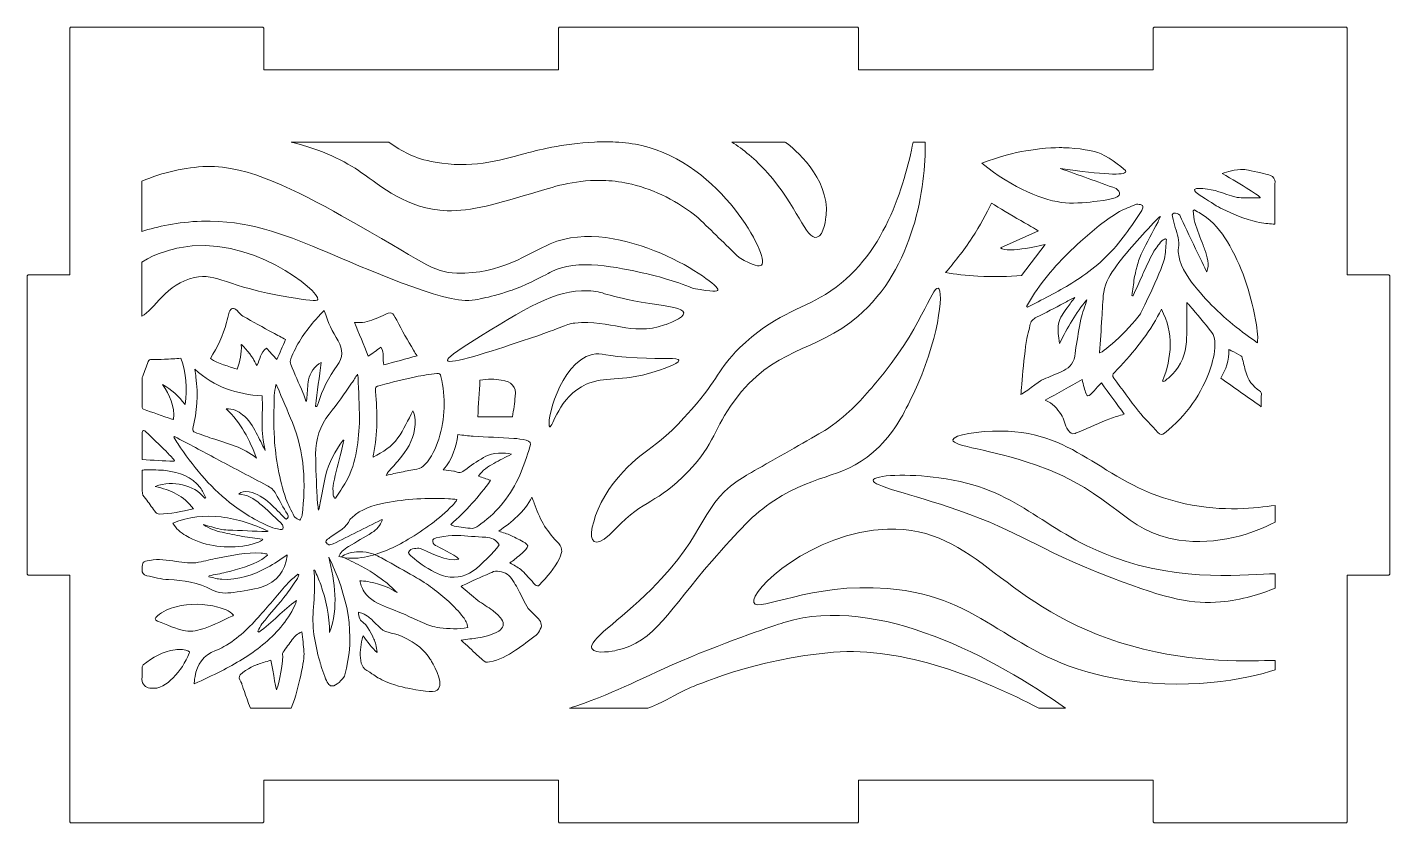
# Model space of a CAD drawing. Header units: millimetres. Extents: x -372 to 413, y -257 to 13.
# Drawn here: x 109.2 to 205.4, y -126.5 to -70.3 of the extents above; entities that cross this region are included whole.
import ezdxf

# ---------------------------------------------------------------- set-up
doc = ezdxf.new("R2010")
doc.units = ezdxf.units.MM
doc.header["$MEASUREMENT"] = 0
doc.layers.add('Layer 1', color=7, linetype='Continuous')

# ---------------------------------------------------------------- blocks, each defined once
blk = doc.blocks.new('block 8')
at = {"layer": 'Layer 1', "lineweight": 0}
for points in [[(125.851, -126.444), (125.851, -123.503), (146.651, -123.503), (146.651, -126.444), (146.71, -126.503), (167.792, -126.503), (167.851, -126.444), (167.851, -123.503), (188.651, -123.503), (188.651, -126.444), (188.71, -126.503), (202.292, -126.503), (202.351, -126.444), (202.351, -109.003), (205.292, -109.003), (205.351, -108.944), (205.351, -87.862), (205.292, -87.803), (202.351, -87.803), (202.351, -70.362), (202.292, -70.303), (188.71, -70.303), (188.651, -70.362), (188.651, -73.303), (167.851, -73.303), (167.851, -70.362), (167.792, -70.303), (146.71, -70.303), (146.651, -70.362), (146.651, -73.303), (125.851, -73.303), (125.851, -70.362), (125.792, -70.303), (112.21, -70.303), (112.151, -70.362), (112.151, -87.803), (109.21, -87.803), (109.151, -87.862), (109.151, -108.944), (109.21, -109.003), (112.151, -109.003), (112.151, -126.444), (112.21, -126.503), (125.792, -126.503), (125.851, -126.444)], [(172.84, -80.996), (172.84, -80.996)], [(124.687, -93.322), (124.687, -93.322)]]:
    blk.add_lwpolyline(points, dxfattribs=at)
for points, knots in [([(160.986, -87.109), (160.859, -87.232), (160.467, -87.19), (159.409, -86.569), (158.449, -85.638), (157.49, -84.707), (156.527, -83.775), (155.08, -82.597), (153.5, -81.796), (151.831, -81.398), (151.185, -81.242), (150.582, -81.158), (150.004, -81.133), (147.968, -81.041), (146.494, -81.528), (145.216, -81.909), (142.295, -82.78), (140.5, -83.32), (138.792, -83.264), (135.963, -83.179), (134.086, -81.5), (132.763, -80.579), (131.567, -79.75), (129.969, -78.953), (127.796, -78.413), (127.796, -78.413), (134.672, -78.413), (134.672, -78.413), (135.663, -79.097), (136.386, -79.56), (137.963, -79.842), (140.443, -80.283), (142.362, -79.757), (144.394, -79.196), (144.973, -79.037), (146.973, -78.519), (149.21, -78.413), (149.697, -78.392), (150.194, -78.388), (150.688, -78.413), (151.32, -78.445), (151.951, -78.522), (152.554, -78.66), (158.086, -79.93), (161.621, -86.499), (160.986, -87.109)], [0, 0, 0, 0, 1, 1, 1, 2, 2, 2, 3, 3, 3, 4, 4, 4, 5, 5, 5, 6, 6, 6, 7, 7, 7, 8, 8, 8, 9, 9, 9, 10, 10, 10, 11, 11, 11, 12, 12, 12, 13, 13, 13, 14, 14, 14, 15, 15, 15, 15]), ([(172.553, -78.413), (172.592, -81.581), (171.788, -87.331), (167.791, -90.739), (164.753, -93.328), (161.836, -92.891), (159.052, -96.715), (157.638, -98.655), (157.733, -99.682), (155.81, -101.696), (153.606, -104.007), (152.731, -103.591), (150.706, -105.722), (148.116, -108.449), (148.808, -104.741), (150.526, -102.54), (152.537, -99.961), (153.2, -100.564), (156.05, -97.315), (158.051, -95.036), (157.842, -94.538), (159.444, -92.958), (161.808, -90.63), (163.688, -90.298), (165.512, -89.176), (169.699, -86.601), (171.093, -81.408), (171.7, -78.413), (171.7, -78.413), (172.553, -78.413), (172.553, -78.413)], [0, 0, 0, 0, 1, 1, 1, 2, 2, 2, 3, 3, 3, 4, 4, 4, 5, 5, 5, 6, 6, 6, 7, 7, 7, 8, 8, 8, 9, 9, 9, 10, 10, 10, 10]), ([(165.558, -83.581), (165.54, -83.779), (165.427, -85.021), (164.898, -85.144), (164.129, -85.32), (163.497, -82.907), (161.416, -80.579), (160.552, -79.612), (159.673, -78.921), (158.904, -78.413), (158.904, -78.413), (162.668, -78.413), (162.668, -78.413), (162.7, -78.434), (162.732, -78.459), (162.764, -78.484), (163.212, -78.829), (165.801, -80.907), (165.558, -83.581)], [0, 0, 0, 0, 1, 1, 1, 2, 2, 2, 3, 3, 3, 4, 4, 4, 5, 5, 5, 6, 6, 6, 6]), ([(182.083, -80.278), (185.108, -80.721), (186.656, -80.795), (186.729, -80.501), (186.75, -80.418), (185.639, -79.536), (184.973, -79.241), (184.443, -79.005), (183.385, -78.854), (182.318, -78.813), (182.086, -78.804), (181.059, -78.79), (179.656, -79.035), (178.851, -79.176), (177.776, -79.43), (176.551, -79.916), (178.748, -81.696), (180.958, -82.583), (182.451, -82.708), (183.202, -82.771), (184.084, -82.668), (184.703, -82.596), (186.026, -82.441), (186.249, -82.255), (186.279, -82.1), (186.307, -81.956), (186.173, -81.806), (186.046, -81.697), (184.725, -81.224), (183.404, -80.751), (182.083, -80.278)], [0, 0, 0, 0, 1, 1, 1, 2, 2, 2, 3, 3, 3, 4, 4, 4, 5, 5, 5, 6, 6, 6, 7, 7, 7, 8, 8, 8, 9, 9, 9, 10, 10, 10, 10]), ([(157.913, -88.873), (157.888, -88.958), (157.599, -89.014), (156.174, -88.753), (154.759, -88.181), (153.546, -87.86), (152.688, -87.673), (150.97, -87.292), (147.901, -86.615), (146.148, -87.578), (145.971, -87.673), (145.322, -88.03), (144.391, -88.46), (144.066, -88.608), (143.682, -88.767), (143.202, -88.933), (142.437, -89.194), (141.787, -89.353), (141.343, -89.444), (141.343, -89.444), (140.764, -89.624), (140.069, -89.607), (137.843, -89.54), (131.818, -86.816), (129.775, -85.97), (127.253, -84.925), (124.741, -83.916), (121.464, -84.008), (119.774, -84.057), (118.335, -84.386), (117.252, -84.724), (117.252, -84.724), (117.252, -81.182), (117.252, -81.182), (118.744, -80.547), (120.282, -80.198), (121.831, -80.138), (124.685, -80.025), (128.297, -81.92), (131.342, -83.62), (137.335, -86.978), (137.688, -87.613), (139.48, -87.673), (142.588, -87.772), (144.529, -86.259), (146.074, -85.603), (150.974, -83.518), (158.065, -88.39), (157.913, -88.873)], [0, 0, 0, 0, 1, 1, 1, 2, 2, 2, 3, 3, 3, 4, 4, 4, 5, 5, 5, 6, 6, 6, 7, 7, 7, 8, 8, 8, 9, 9, 9, 10, 10, 10, 11, 11, 11, 12, 12, 12, 13, 13, 13, 14, 14, 14, 15, 15, 15, 16, 16, 16, 16]), ([(196.696, -80.696), (196.833, -80.727), (197.05, -80.781), (197.171, -80.963), (197.289, -81.14), (197.242, -81.347), (197.242, -81.463), (197.241, -82.285), (197.241, -83.107), (197.241, -83.928), (197.241, -84.016), (197.241, -84.104), (197.241, -84.227), (197.073, -84.207), (196.911, -84.193), (196.753, -84.176), (196.753, -84.176), (196.502, -84.147), (196.289, -84.116), (196.026, -84.077), (194.98, -83.863), (193.558, -83.158), (193.16, -82.96), (192.803, -82.726), (192.087, -82.257), (191.774, -82.052), (191.527, -81.881), (191.562, -81.777), (191.584, -81.711), (191.72, -81.667), (192.162, -81.701), (193.047, -81.771), (193.435, -82.021), (194.573, -82.324), (194.573, -82.324), (194.78, -82.379), (196.177, -82.348), (196.182, -82.348), (196.194, -82.347), (196.198, -82.34), (196.245, -82.252), (194.923, -81.451), (193.528, -80.636), (193.872, -80.502), (194.403, -80.348), (195.059, -80.35), (195.202, -80.351), (195.7, -80.466), (196.696, -80.696)], [0, 0, 0, 0, 1, 1, 1, 2, 2, 2, 3, 3, 3, 4, 4, 4, 5, 5, 5, 6, 6, 6, 7, 7, 7, 8, 8, 8, 9, 9, 9, 10, 10, 10, 11, 11, 11, 12, 12, 12, 13, 13, 13, 14, 14, 14, 15, 15, 15, 16, 16, 16, 16]), ([(180.562, -84.695), (180.562, -84.695), (178.297, -83.394), (177.23, -82.728), (176.872, -83.474), (176.424, -84.298), (175.863, -85.162), (175.232, -86.133), (174.586, -86.955), (173.988, -87.637), (174.679, -87.751), (175.444, -87.843), (176.275, -87.889), (177.417, -87.954), (178.454, -87.92), (179.36, -87.84), (179.36, -87.84), (181.026, -85.648), (181.026, -85.648), (181.026, -85.648), (178.385, -86.317), (177.863, -85.888), (177.863, -85.888), (180.562, -84.695), (180.562, -84.695)], [0, 0, 0, 0, 1, 1, 1, 2, 2, 2, 3, 3, 3, 4, 4, 4, 5, 5, 5, 6, 6, 6, 7, 7, 7, 8, 8, 8, 8]), ([(179.709, -90.033), (179.899, -89.717), (180.076, -89.394), (180.279, -89.088), (181.188, -87.725), (182.307, -86.546), (183.512, -85.445), (184.373, -84.659), (185.27, -83.916), (186.281, -83.33), (186.632, -83.126), (187.025, -82.995), (187.401, -82.834), (187.448, -82.814), (187.506, -82.8), (187.554, -82.809), (187.674, -82.83), (187.844, -82.831), (187.895, -82.907), (187.944, -82.979), (187.903, -83.159), (187.841, -83.252), (187.468, -83.818), (187.088, -84.381), (186.69, -84.93), (185.855, -86.081), (184.858, -87.07), (183.681, -87.874), (182.675, -88.563), (181.61, -89.147), (180.52, -89.691), (180.268, -89.816), (180.022, -89.953), (179.773, -90.084), (179.752, -90.067), (179.73, -90.05), (179.709, -90.033)], [0, 0, 0, 0, 1, 1, 1, 2, 2, 2, 3, 3, 3, 4, 4, 4, 5, 5, 5, 6, 6, 6, 7, 7, 7, 8, 8, 8, 9, 9, 9, 10, 10, 10, 11, 11, 11, 12, 12, 12, 12]), ([(187.743, -90.54), (186.906, -91.766), (184.836, -93.514), (184.852, -93.29), (184.91, -92.48), (184.974, -91.67), (185.031, -90.86), (185.074, -90.25), (185.07, -89.634), (185.156, -89.031), (185.259, -88.322), (185.644, -87.721), (186.062, -87.153), (186.968, -85.925), (188.022, -84.826), (189.064, -83.717), (189.084, -83.696), (189.11, -83.682), (189.169, -83.684), (189.109, -83.806), (189.053, -83.931), (188.989, -84.051), (188.608, -84.778), (188.213, -85.498), (187.848, -86.232), (187.7, -86.531), (187.603, -86.857), (187.509, -87.179), (187.483, -87.266), (187.453, -87.403), (187.428, -87.517), (187.39, -87.692), (187.341, -87.864), (187.315, -88.04), (187.254, -88.444), (187.204, -88.85), (187.15, -89.256), (187.17, -89.265), (187.191, -89.274), (187.212, -89.283), (187.226, -89.257), (187.242, -89.231), (187.255, -89.205), (187.459, -88.767), (187.666, -88.331), (187.86, -87.89), (187.881, -87.843), (187.964, -87.632), (187.996, -87.566), (188.213, -87.125), (188.399, -86.667), (188.638, -86.238), (188.807, -85.936), (189.038, -85.667), (189.256, -85.394), (189.312, -85.324), (189.422, -85.298), (189.507, -85.252), (189.533, -85.266), (189.559, -85.28), (189.584, -85.295), (189.548, -85.699), (189.53, -86.106), (189.472, -86.507), (189.37, -87.219), (187.887, -90.33), (187.743, -90.54)], [0, 0, 0, 0, 1, 1, 1, 2, 2, 2, 3, 3, 3, 4, 4, 4, 5, 5, 5, 6, 6, 6, 7, 7, 7, 8, 8, 8, 9, 9, 9, 10, 10, 10, 11, 11, 11, 12, 12, 12, 13, 13, 13, 14, 14, 14, 15, 15, 15, 16, 16, 16, 17, 17, 17, 18, 18, 18, 19, 19, 19, 20, 20, 20, 21, 21, 21, 22, 22, 22, 22]), ([(192.17, -85.703), (191.983, -85.169), (191.76, -84.646), (191.589, -84.107), (191.504, -83.839), (191.502, -83.545), (191.463, -83.263), (191.495, -83.244), (191.527, -83.224), (191.559, -83.204), (191.845, -83.384), (192.148, -83.542), (192.415, -83.747), (193.113, -84.283), (193.627, -84.98), (194.055, -85.74), (195.035, -87.485), (195.609, -89.369), (195.934, -91.334), (195.982, -91.621), (196.003, -91.913), (196.027, -92.203), (196.036, -92.312), (196.018, -92.423), (196.009, -92.595), (195.709, -92.384), (195.445, -92.21), (195.194, -92.02), (193.951, -91.081), (192.784, -90.057), (191.79, -88.852), (191.195, -88.131), (190.637, -87.381), (190.455, -86.431), (190.422, -86.257), (190.389, -86.066), (190.426, -85.899), (190.54, -85.384), (190.345, -84.928), (190.209, -84.458), (190.134, -84.201), (190.075, -83.939), (190.004, -83.681), (189.949, -83.479), (190.047, -83.426), (190.226, -83.433), (190.404, -83.439), (190.508, -83.528), (190.579, -83.69), (190.94, -84.518), (192.437, -87.602), (192.441, -87.592), (192.628, -87.048), (192.456, -86.535), (192.296, -86.023), (192.29, -86.006), (192.201, -85.793), (192.17, -85.703)], [0, 0, 0, 0, 1, 1, 1, 2, 2, 2, 3, 3, 3, 4, 4, 4, 5, 5, 5, 6, 6, 6, 7, 7, 7, 8, 8, 8, 9, 9, 9, 10, 10, 10, 11, 11, 11, 12, 12, 12, 13, 13, 13, 14, 14, 14, 15, 15, 15, 16, 16, 16, 17, 17, 17, 18, 18, 18, 19, 19, 19, 19]), ([(129.662, -89.547), (129.603, -89.691), (128.943, -89.586), (127.62, -89.367), (123.161, -88.64), (122.579, -87.638), (120.956, -87.987), (118.966, -88.414), (118.098, -90.291), (117.252, -90.711), (117.252, -90.711), (117.252, -86.897), (117.252, -86.897), (118.278, -86.22), (119.577, -85.948), (119.873, -85.885), (124.769, -84.855), (129.902, -88.972), (129.662, -89.547)], [0, 0, 0, 0, 1, 1, 1, 2, 2, 2, 3, 3, 3, 4, 4, 4, 5, 5, 5, 6, 6, 6, 6]), ([(155.509, -90.483), (155.551, -90.86), (154.307, -91.283), (154.15, -91.335), (151.718, -92.147), (150.417, -90.938), (147.823, -91.204), (147.084, -91.28), (147.468, -91.349), (144.1, -92.465), (141.869, -93.204), (138.959, -94.168), (138.816, -93.846), (138.775, -93.754), (138.943, -93.521), (140.437, -92.585), (144.41, -90.096), (146.397, -88.852), (148.724, -88.922), (149.965, -88.96), (149.693, -89.271), (153.107, -89.823), (154.447, -90.039), (155.472, -90.15), (155.509, -90.483)], [0, 0, 0, 0, 1, 1, 1, 2, 2, 2, 3, 3, 3, 4, 4, 4, 5, 5, 5, 6, 6, 6, 7, 7, 7, 8, 8, 8, 8]), ([(157.491, -108.017), (159.425, -105.818), (160.392, -104.718), (161.874, -103.754), (165.097, -101.658), (166.957, -102.261), (169.32, -99.911), (170.478, -98.76), (171.035, -97.625), (171.719, -96.203), (173.446, -92.612), (173.918, -88.893), (173.463, -88.742), (173.041, -88.601), (172.244, -91.686), (169.077, -95.422), (168.291, -96.35), (167.408, -97.378), (166.017, -98.41), (165.507, -98.788), (165.129, -98.989), (164.189, -99.524), (162.743, -100.347), (160.289, -101.744), (159.832, -102.012), (156.62, -103.905), (157.317, -105.919), (153.227, -109.999), (150.879, -112.341), (148.719, -113.603), (149.024, -114.202), (149.244, -114.634), (150.567, -114.364), (150.765, -114.322), (153.45, -113.751), (154.512, -111.404), (157.491, -108.017)], [0, 0, 0, 0, 1, 1, 1, 2, 2, 2, 3, 3, 3, 4, 4, 4, 5, 5, 5, 6, 6, 6, 7, 7, 7, 8, 8, 8, 9, 9, 9, 10, 10, 10, 11, 11, 11, 12, 12, 12, 12]), ([(179.777, -92.078), (179.83, -91.845), (179.902, -91.616), (179.94, -91.382), (179.987, -91.087), (180.162, -90.918), (180.417, -90.79), (181.065, -90.467), (181.708, -90.135), (182.348, -89.797), (182.596, -89.666), (182.83, -89.507), (183.106, -89.392), (182.932, -89.636), (182.759, -89.879), (182.586, -90.123), (182.336, -90.475), (182.052, -90.809), (181.972, -91.253), (181.89, -91.702), (181.947, -92.142), (182.039, -92.644), (182.589, -91.514), (183.187, -90.479), (183.973, -89.559), (183.827, -90.017), (183.647, -90.468), (183.544, -90.936), (183.398, -91.596), (183.309, -92.269), (183.197, -92.936), (183.151, -93.208), (183.136, -93.487), (183.059, -93.749), (182.901, -94.281), (182.455, -94.52), (181.985, -94.719), (181.58, -94.89), (181.173, -95.057), (180.768, -95.229), (180.703, -95.256), (179.391, -96.246), (179.308, -96.257), (179.308, -96.257), (179.531, -93.167), (179.777, -92.078)], [0, 0, 0, 0, 1, 1, 1, 2, 2, 2, 3, 3, 3, 4, 4, 4, 5, 5, 5, 6, 6, 6, 7, 7, 7, 8, 8, 8, 9, 9, 9, 10, 10, 10, 11, 11, 11, 12, 12, 12, 13, 13, 13, 14, 14, 14, 15, 15, 15, 15]), ([(125.093, -93.715), (125.186, -93.864), (125.266, -94.022), (125.371, -94.208), (125.587, -93.785), (125.605, -93.287), (126.034, -92.965), (126.282, -93.236), (126.524, -93.5), (126.778, -93.779), (126.983, -93.307), (127.18, -92.852), (127.393, -92.361), (127.111, -92.212), (126.808, -92.053), (126.507, -91.889), (125.797, -91.502), (125.084, -91.12), (124.383, -90.716), (124.224, -90.624), (124.106, -90.457), (123.974, -90.319), (123.747, -90.084), (123.519, -90.12), (123.415, -90.43), (123.335, -90.671), (123.295, -90.924), (123.229, -91.17), (122.988, -92.072), (122.576, -92.898), (122.083, -93.708), (122.662, -94.113), (123.349, -94.24), (123.984, -94.47), (124.171, -93.9), (124.309, -93.334), (124.258, -92.74), (124.212, -92.584), (124.861, -93.345), (125.093, -93.715)], [0, 0, 0, 0, 1, 1, 1, 2, 2, 2, 3, 3, 3, 4, 4, 4, 5, 5, 5, 6, 6, 6, 7, 7, 7, 8, 8, 8, 9, 9, 9, 10, 10, 10, 11, 11, 11, 12, 12, 12, 13, 13, 13, 13]), ([(128.871, -96.72), (128.88, -96.625), (128.891, -96.531), (128.899, -96.437), (128.932, -96.03), (128.942, -95.62), (129.002, -95.218), (129.075, -94.733), (129.49, -94.209), (129.905, -93.983), (129.77, -95.001), (129.631, -96.042), (129.492, -97.084), (129.523, -97.091), (129.553, -97.099), (129.584, -97.106), (129.617, -97.032), (129.66, -96.96), (129.684, -96.883), (129.985, -95.917), (130.426, -95.022), (131.029, -94.209), (131.45, -93.641), (131.458, -93.064), (131.103, -92.459), (130.725, -91.813), (130.353, -91.163), (130.173, -90.425), (130.166, -90.399), (130.143, -90.376), (130.105, -90.313), (129.859, -90.581), (129.62, -90.828), (129.395, -91.088), (128.709, -91.881), (128.143, -92.751), (127.762, -93.732), (127.718, -93.848), (127.711, -94.011), (127.757, -94.123), (128.031, -94.791), (128.328, -95.45), (128.612, -96.115), (128.695, -96.311), (128.759, -96.516), (128.832, -96.718), (128.845, -96.718), (128.858, -96.719), (128.871, -96.72)], [0, 0, 0, 0, 1, 1, 1, 2, 2, 2, 3, 3, 3, 4, 4, 4, 5, 5, 5, 6, 6, 6, 7, 7, 7, 8, 8, 8, 9, 9, 9, 10, 10, 10, 11, 11, 11, 12, 12, 12, 13, 13, 13, 14, 14, 14, 15, 15, 15, 16, 16, 16, 16]), ([(132.265, -91.151), (132.579, -91.932), (132.902, -92.735), (133.228, -93.544), (133.505, -93.349), (133.808, -93.136), (134.128, -92.911), (134.386, -93.333), (134.222, -93.763), (134.319, -94.156), (135.106, -93.943), (135.876, -93.734), (136.681, -93.516), (136.593, -93.384), (136.498, -93.26), (136.421, -93.125), (136.022, -92.422), (135.602, -91.73), (135.237, -91.009), (134.921, -90.386), (134.892, -90.37), (134.271, -90.671), (133.859, -90.87), (133.417, -91.017), (132.976, -91.141), (132.765, -91.2), (132.523, -91.151), (132.265, -91.151)], [0, 0, 0, 0, 1, 1, 1, 2, 2, 2, 3, 3, 3, 4, 4, 4, 5, 5, 5, 6, 6, 6, 7, 7, 7, 8, 8, 8, 9, 9, 9, 9]), ([(189.229, -90.23), (190.127, -91.925), (189.966, -93.605), (189.315, -95.297), (189.346, -95.311), (189.378, -95.325), (189.409, -95.338), (189.614, -95.165), (189.834, -95.007), (190.02, -94.816), (190.633, -94.183), (190.925, -93.393), (190.991, -92.538), (191.048, -91.796), (191.011, -91.046), (191.015, -90.299), (191.016, -90.136), (191.015, -89.972), (191.015, -89.745), (191.109, -89.839), (191.17, -89.892), (191.22, -89.952), (191.748, -90.587), (192.286, -91.214), (192.793, -91.866), (192.917, -92.026), (192.971, -92.265), (192.993, -92.474), (193.061, -93.111), (192.906, -93.727), (192.712, -94.324), (192.102, -96.203), (191, -97.742), (189.456, -98.972), (189.258, -99.13), (189.131, -99.099), (188.983, -98.934), (188.529, -98.433), (188.045, -97.956), (187.623, -97.429), (187.015, -96.667), (186.453, -95.869), (185.866, -95.09), (185.748, -94.933), (185.775, -94.836), (185.912, -94.696), (187.086, -93.501), (188.138, -92.211), (188.964, -90.747), (189.056, -90.584), (189.135, -90.414), (189.229, -90.23)], [0, 0, 0, 0, 1, 1, 1, 2, 2, 2, 3, 3, 3, 4, 4, 4, 5, 5, 5, 6, 6, 6, 7, 7, 7, 8, 8, 8, 9, 9, 9, 10, 10, 10, 11, 11, 11, 12, 12, 12, 13, 13, 13, 14, 14, 14, 15, 15, 15, 16, 16, 16, 17, 17, 17, 17]), ([(153.487, -94.627), (150.887, -95.439), (150.007, -94.902), (148.623, -95.527), (146.668, -96.411), (146.242, -98.628), (146.041, -98.53), (145.756, -98.39), (146.701, -93.99), (149.044, -93.426), (149.746, -93.256), (149.851, -93.549), (152.226, -93.666), (154.064, -93.756), (155.125, -93.623), (155.164, -93.831), (155.211, -94.082), (153.721, -94.554), (153.487, -94.627)], [0, 0, 0, 0, 1, 1, 1, 2, 2, 2, 3, 3, 3, 4, 4, 4, 5, 5, 5, 6, 6, 6, 6]), ([(196.283, -97.109), (195.311, -96.426), (194.371, -95.766), (193.421, -95.098), (193.781, -94.495), (194.037, -93.837), (193.998, -93.059), (194.073, -93.102), (194.119, -93.13), (194.166, -93.155), (194.39, -93.277), (194.616, -93.395), (194.838, -93.521), (194.88, -93.545), (194.92, -93.599), (194.933, -93.647), (195.02, -93.982), (195.093, -94.32), (195.184, -94.654), (195.339, -95.223), (195.669, -95.669), (196.166, -95.987), (196.255, -96.043), (196.287, -96.105), (196.285, -96.207), (196.279, -96.494), (196.283, -96.781), (196.283, -97.109)], [0, 0, 0, 0, 1, 1, 1, 2, 2, 2, 3, 3, 3, 4, 4, 4, 5, 5, 5, 6, 6, 6, 7, 7, 7, 8, 8, 8, 9, 9, 9, 9]), ([(120.303, -96.945), (120.418, -95.812), (120.408, -94.739), (120.004, -93.691), (119.625, -93.715), (119.234, -93.746), (118.843, -93.763), (118.542, -93.777), (118.24, -93.777), (117.939, -93.773), (117.815, -93.772), (117.74, -93.803), (117.694, -93.928), (117.57, -94.269), (117.432, -94.604), (117.305, -94.943), (117.278, -95.014), (117.257, -95.093), (117.257, -95.168), (117.253, -95.817), (117.252, -96.466), (117.259, -97.115), (117.259, -97.175), (117.307, -97.271), (117.355, -97.288), (118.022, -97.528), (118.693, -97.758), (119.363, -97.989), (119.398, -98.001), (119.436, -98.003), (119.484, -98.013), (119.574, -97.071), (119.203, -96.293), (118.694, -95.551), (119.343, -95.866), (119.818, -96.383), (120.303, -96.945)], [0, 0, 0, 0, 1, 1, 1, 2, 2, 2, 3, 3, 3, 4, 4, 4, 5, 5, 5, 6, 6, 6, 7, 7, 7, 8, 8, 8, 9, 9, 9, 10, 10, 10, 11, 11, 11, 12, 12, 12, 12]), ([(125.341, -100.74), (124.842, -99.458), (124.255, -98.242), (123.192, -97.262), (123.675, -97.246), (124.032, -97.414), (124.357, -97.674), (124.789, -98.02), (125.079, -98.474), (125.325, -98.959), (125.534, -99.37), (125.729, -99.788), (125.954, -100.199), (125.594, -98.933), (125.812, -97.635), (125.734, -96.349), (123.966, -96.232), (122.36, -95.742), (120.994, -94.47), (121.023, -94.699), (121.042, -94.861), (121.063, -95.023), (121.225, -96.248), (121.131, -97.458), (120.849, -98.655), (120.812, -98.811), (120.858, -98.869), (120.982, -98.914), (121.388, -99.06), (121.789, -99.222), (122.201, -99.351), (123.299, -99.693), (124.411, -100.002), (125.341, -100.74)], [0, 0, 0, 0, 1, 1, 1, 2, 2, 2, 3, 3, 3, 4, 4, 4, 5, 5, 5, 6, 6, 6, 7, 7, 7, 8, 8, 8, 9, 9, 9, 10, 10, 10, 11, 11, 11, 11]), ([(131.506, -99.493), (131.443, -99.766), (131.385, -100.04), (131.318, -100.312), (131.136, -101.045), (130.936, -101.774), (130.773, -102.511), (130.718, -102.762), (130.743, -103.033), (130.749, -103.294), (130.751, -103.385), (130.807, -103.475), (130.838, -103.565), (130.863, -103.572), (130.889, -103.578), (130.914, -103.584), (131.167, -103.191), (131.442, -102.81), (131.667, -102.401), (132.041, -101.721), (132.281, -100.979), (132.41, -100.22), (132.534, -99.486), (132.597, -98.735), (132.604, -97.99), (132.614, -97.003), (132.544, -96.014), (132.507, -95.026), (132.505, -94.974), (132.492, -94.923), (132.475, -94.806), (132.315, -95.056), (132.195, -95.265), (132.057, -95.459), (131.536, -96.187), (131.036, -96.931), (130.478, -97.63), (129.811, -98.467), (129.499, -99.411), (129.511, -100.462), (129.522, -101.466), (129.572, -102.469), (129.612, -103.473), (129.625, -103.788), (129.662, -104.103), (129.726, -104.426), (129.761, -104.254), (129.796, -104.084), (129.83, -103.912), (129.957, -103.269), (130.061, -102.621), (130.215, -101.984), (130.439, -101.06), (130.902, -100.245), (131.448, -99.476), (131.467, -99.481), (131.486, -99.487), (131.506, -99.493)], [0, 0, 0, 0, 1, 1, 1, 2, 2, 2, 3, 3, 3, 4, 4, 4, 5, 5, 5, 6, 6, 6, 7, 7, 7, 8, 8, 8, 9, 9, 9, 10, 10, 10, 11, 11, 11, 12, 12, 12, 13, 13, 13, 14, 14, 14, 15, 15, 15, 16, 16, 16, 17, 17, 17, 18, 18, 18, 19, 19, 19, 19]), ([(133.57, -100.687), (134.256, -100.31), (134.911, -99.941), (135.328, -99.317), (135.73, -98.713), (136.036, -98.046), (136.386, -97.402), (136.555, -97.814), (136.565, -98.256), (136.501, -98.698), (136.382, -99.53), (135.932, -100.205), (135.418, -100.839), (135.171, -101.144), (134.896, -101.426), (134.638, -101.722), (134.589, -101.777), (134.559, -101.847), (134.487, -101.964), (134.88, -101.877), (135.214, -101.8), (135.55, -101.73), (135.919, -101.653), (136.288, -101.566), (136.662, -101.517), (136.904, -101.485), (137.077, -101.378), (137.233, -101.205), (137.702, -100.683), (137.996, -100.061), (138.2, -99.404), (138.653, -97.945), (138.717, -96.466), (138.362, -94.972), (138.319, -94.792), (138.237, -94.743), (138.077, -94.766), (137.574, -94.84), (137.065, -94.889), (136.569, -94.996), (135.734, -95.178), (134.905, -95.39), (134.077, -95.604), (133.72, -95.695), (133.722, -95.716), (133.749, -96.032), (133.876, -97.521), (133.904, -99.007), (133.598, -100.482), (133.587, -100.533), (133.584, -100.585), (133.57, -100.687)], [0, 0, 0, 0, 1, 1, 1, 2, 2, 2, 3, 3, 3, 4, 4, 4, 5, 5, 5, 6, 6, 6, 7, 7, 7, 8, 8, 8, 9, 9, 9, 10, 10, 10, 11, 11, 11, 12, 12, 12, 13, 13, 13, 14, 14, 14, 15, 15, 15, 16, 16, 16, 17, 17, 17, 17]), ([(141.115, -95.232), (141.063, -96.104), (141.013, -96.954), (140.962, -97.821), (141.806, -97.821), (142.621, -97.821), (143.422, -97.821), (143.486, -97.335), (143.556, -96.858), (143.609, -96.38), (143.684, -95.702), (143.361, -95.329), (142.617, -95.228), (142.388, -95.197), (142.157, -95.168), (141.926, -95.17), (141.665, -95.172), (141.404, -95.208), (141.115, -95.232)], [0, 0, 0, 0, 1, 1, 1, 2, 2, 2, 3, 3, 3, 4, 4, 4, 5, 5, 5, 6, 6, 6, 6]), ([(186.605, -97.645), (186.259, -97.751), (185.916, -97.829), (185.593, -97.959), (184.867, -98.251), (184.151, -98.569), (183.431, -98.876), (183.335, -98.917), (183.24, -98.964), (183.141, -98.993), (182.865, -99.072), (182.812, -98.985), (182.644, -98.761), (182.39, -98.424), (182.376, -97.998), (182.142, -97.656), (181.859, -97.245), (181.584, -96.843), (181.021, -96.658), (181.914, -96.157), (182.762, -95.681), (183.634, -95.192), (183.674, -95.357), (183.719, -95.563), (183.774, -95.765), (183.812, -95.909), (183.86, -96.05), (183.91, -96.19), (183.974, -96.372), (184.099, -96.374), (184.217, -96.26), (184.393, -96.089), (184.55, -95.899), (184.716, -95.718), (184.805, -95.62), (184.896, -95.524), (184.992, -95.42), (185.536, -96.17), (186.063, -96.897), (186.605, -97.645)], [0, 0, 0, 0, 1, 1, 1, 2, 2, 2, 3, 3, 3, 4, 4, 4, 5, 5, 5, 6, 6, 6, 7, 7, 7, 8, 8, 8, 9, 9, 9, 10, 10, 10, 11, 11, 11, 12, 12, 12, 13, 13, 13, 13]), ([(126.705, -95.539), (126.659, -95.832), (126.591, -96.07), (126.588, -96.309), (126.577, -97.319), (126.534, -98.332), (126.598, -99.338), (126.692, -100.795), (126.947, -102.232), (127.419, -103.619), (127.566, -104.052), (127.806, -104.453), (128.005, -104.869), (128.014, -104.889), (128.028, -104.912), (128.046, -104.924), (128.16, -104.996), (128.275, -105.066), (128.39, -105.136), (128.449, -105.019), (128.546, -104.906), (128.561, -104.783), (128.828, -102.547), (128.739, -100.346), (127.868, -98.23), (127.516, -97.375), (127.153, -96.524), (126.793, -95.672), (126.782, -95.645), (126.76, -95.622), (126.705, -95.539)], [0, 0, 0, 0, 1, 1, 1, 2, 2, 2, 3, 3, 3, 4, 4, 4, 5, 5, 5, 6, 6, 6, 7, 7, 7, 8, 8, 8, 9, 9, 9, 10, 10, 10, 10]), ([(117.256, -100.851), (118.017, -100.89), (118.761, -100.929), (119.504, -100.968), (119.521, -100.946), (119.538, -100.924), (119.555, -100.902), (119.354, -100.689), (119.159, -100.47), (118.952, -100.263), (118.481, -99.797), (118.004, -99.335), (117.527, -98.876), (117.483, -98.834), (117.412, -98.797), (117.356, -98.8), (117.321, -98.801), (117.261, -98.881), (117.26, -98.926), (117.254, -99.558), (117.256, -100.189), (117.256, -100.851)], [0, 0, 0, 0, 1, 1, 1, 2, 2, 2, 3, 3, 3, 4, 4, 4, 5, 5, 5, 6, 6, 6, 7, 7, 7, 7]), ([(138.52, -101.576), (138.805, -101.61), (139.033, -101.637), (139.261, -101.664), (139.299, -101.668), (139.344, -101.661), (139.375, -101.679), (139.715, -101.874), (139.94, -101.687), (140.204, -101.484), (140.623, -101.162), (141.07, -100.868), (141.533, -100.611), (141.969, -100.37), (142.857, -100.33), (143.339, -100.468), (142.915, -100.688), (142.494, -100.889), (142.091, -101.122), (141.69, -101.355), (141.272, -101.58), (141.023, -102.017), (141.303, -102.116), (141.562, -102.207), (141.862, -102.312), (141.044, -103.481), (140.112, -104.489), (139.055, -105.432), (139.154, -105.484), (139.221, -105.543), (139.296, -105.554), (139.723, -105.617), (140.152, -105.711), (140.58, -105.705), (140.783, -105.702), (140.997, -105.521), (141.184, -105.388), (142.424, -104.504), (143.306, -103.325), (143.92, -101.949), (144.208, -101.303), (144.418, -100.622), (144.646, -99.95), (144.739, -99.676), (144.66, -99.544), (144.372, -99.477), (144.088, -99.412), (143.795, -99.364), (143.504, -99.346), (142.548, -99.287), (141.59, -99.25), (140.634, -99.194), (140.281, -99.173), (139.93, -99.121), (139.553, -99.081), (139.439, -99.994), (139.157, -100.83), (138.52, -101.576)], [0, 0, 0, 0, 1, 1, 1, 2, 2, 2, 3, 3, 3, 4, 4, 4, 5, 5, 5, 6, 6, 6, 7, 7, 7, 8, 8, 8, 9, 9, 9, 10, 10, 10, 11, 11, 11, 12, 12, 12, 13, 13, 13, 14, 14, 14, 15, 15, 15, 16, 16, 16, 17, 17, 17, 18, 18, 18, 19, 19, 19, 19]), ([(197.251, -104.085), (197.251, -104.085), (197.251, -105.266), (197.251, -105.266), (195.734, -106.088), (193.141, -106.928), (190.45, -106.529), (186.491, -105.944), (186.114, -103.249), (180.339, -101.217), (177.178, -100.102), (174.472, -99.918), (174.508, -99.46), (174.536, -99.086), (176.331, -98.814), (177.884, -98.828), (183.496, -98.881), (185.112, -102.705), (190.901, -103.961), (193.646, -104.557), (195.904, -104.268), (197.251, -104.085)], [0, 0, 0, 0, 1, 1, 1, 2, 2, 2, 3, 3, 3, 4, 4, 4, 5, 5, 5, 6, 6, 6, 7, 7, 7, 7]), ([(119.504, -99.259), (119.596, -99.413), (119.681, -99.572), (119.782, -99.72), (120.827, -101.258), (121.97, -102.716), (123.44, -103.872), (124.326, -104.568), (125.279, -105.176), (126.334, -105.6), (126.547, -105.685), (126.774, -105.739), (127, -105.788), (127.186, -105.829), (127.276, -105.714), (127.203, -105.534), (127.166, -105.444), (127.106, -105.354), (127.035, -105.288), (126.555, -104.842), (126.077, -104.394), (125.584, -103.963), (125.158, -103.591), (124.679, -103.319), (124.089, -103.286), (124.251, -103.12), (124.511, -103.061), (124.81, -103.124), (125.387, -103.246), (125.866, -103.559), (126.293, -103.944), (126.658, -104.274), (126.991, -104.639), (127.339, -104.988), (127.365, -105.015), (127.398, -105.036), (127.428, -105.06), (127.597, -104.971), (127.618, -104.874), (127.518, -104.707), (127.237, -104.237), (126.968, -103.758), (126.711, -103.275), (126.561, -102.995), (126.338, -102.817), (126.064, -102.673), (124.937, -102.081), (123.815, -101.48), (122.69, -100.883), (121.709, -100.362), (120.728, -99.841), (119.747, -99.321), (119.681, -99.286), (119.613, -99.256), (119.545, -99.224), (119.532, -99.236), (119.518, -99.247), (119.504, -99.259)], [0, 0, 0, 0, 1, 1, 1, 2, 2, 2, 3, 3, 3, 4, 4, 4, 5, 5, 5, 6, 6, 6, 7, 7, 7, 8, 8, 8, 9, 9, 9, 10, 10, 10, 11, 11, 11, 12, 12, 12, 13, 13, 13, 14, 14, 14, 15, 15, 15, 16, 16, 16, 17, 17, 17, 18, 18, 18, 19, 19, 19, 19]), ([(120.88, -104.322), (120.206, -103.393), (119.274, -103), (118.188, -102.738), (118.867, -102.507), (119.489, -102.495), (120.115, -102.634), (120.741, -102.773), (121.286, -103.058), (121.686, -103.583), (121.708, -103.569), (121.729, -103.555), (121.751, -103.541), (121.623, -103.302), (121.525, -103.042), (121.362, -102.83), (120.756, -102.04), (119.881, -101.748), (118.943, -101.624), (118.479, -101.563), (118.005, -101.581), (117.534, -101.567), (117.452, -101.564), (117.369, -101.581), (117.267, -101.591), (117.267, -102.146), (117.24, -102.686), (117.282, -103.222), (117.295, -103.395), (117.481, -103.557), (117.597, -103.719), (117.803, -104.007), (118.009, -104.296), (118.23, -104.574), (118.282, -104.639), (118.389, -104.699), (118.471, -104.697), (119.27, -104.686), (120.045, -104.513), (120.88, -104.322)], [0, 0, 0, 0, 1, 1, 1, 2, 2, 2, 3, 3, 3, 4, 4, 4, 5, 5, 5, 6, 6, 6, 7, 7, 7, 8, 8, 8, 9, 9, 9, 10, 10, 10, 11, 11, 11, 12, 12, 12, 13, 13, 13, 13]), ([(197.251, -108.907), (197.251, -108.907), (197.251, -109.923), (197.251, -109.923), (196.341, -110.354), (194.856, -110.766), (193.399, -110.9), (191.494, -111.073), (189.772, -110.763), (185.722, -109.196), (179.962, -106.967), (179.545, -106.046), (174.867, -104.423), (171.435, -103.231), (168.817, -102.709), (168.877, -102.307), (168.937, -101.926), (171.354, -101.837), (173.516, -102.127), (179.214, -102.885), (180.646, -105.789), (185.719, -107.694), (190.802, -109.602), (195.381, -108.918), (197.251, -108.907)], [0, 0, 0, 0, 1, 1, 1, 2, 2, 2, 3, 3, 3, 4, 4, 4, 5, 5, 5, 6, 6, 6, 7, 7, 7, 8, 8, 8, 8]), ([(134.236, -105.11), (134.087, -105.505), (133.821, -105.79), (133.49, -106.001), (132.95, -106.345), (132.389, -106.656), (131.84, -106.985), (131.476, -107.202), (131.242, -107.444), (131.152, -107.687), (131.751, -107.874), (132.354, -107.845), (132.959, -107.734), (134.077, -107.528), (135.084, -107.05), (136.053, -106.479), (137.188, -105.81), (138.24, -105.032), (139.167, -104.091), (139.264, -103.992), (139.351, -103.883), (139.439, -103.776), (139.457, -103.754), (139.461, -103.721), (139.482, -103.663), (139.276, -103.645), (139.087, -103.621), (138.898, -103.613), (137.403, -103.545), (135.912, -103.611), (134.446, -103.904), (133.587, -104.075), (132.731, -104.319), (132.06, -104.95), (132.015, -104.993), (131.961, -105.033), (131.935, -105.086), (131.669, -105.641), (131.158, -105.926), (130.675, -106.244), (130.565, -106.316), (130.457, -106.392), (130.36, -106.479), (130.301, -106.532), (130.213, -106.636), (130.23, -106.671), (130.271, -106.751), (130.359, -106.839), (130.443, -106.858), (130.536, -106.878), (130.656, -106.844), (130.746, -106.8), (131.881, -106.24), (133.013, -105.674), (134.146, -105.111), (134.163, -105.103), (134.188, -105.11), (134.236, -105.11)], [0, 0, 0, 0, 1, 1, 1, 2, 2, 2, 3, 3, 3, 4, 4, 4, 5, 5, 5, 6, 6, 6, 7, 7, 7, 8, 8, 8, 9, 9, 9, 10, 10, 10, 11, 11, 11, 12, 12, 12, 13, 13, 13, 14, 14, 14, 15, 15, 15, 16, 16, 16, 17, 17, 17, 18, 18, 18, 19, 19, 19, 19]), ([(144.785, -103.491), (144.252, -104.568), (143.374, -105.244), (142.441, -105.903), (142.755, -106.013), (143.037, -106.09), (143.3, -106.21), (143.642, -106.367), (143.975, -106.545), (144.298, -106.738), (144.529, -106.877), (144.547, -107.005), (144.354, -107.203), (144.112, -107.449), (143.841, -107.667), (143.578, -107.892), (143.473, -107.981), (143.355, -108.054), (143.233, -108.141), (143.496, -108.302), (143.771, -108.427), (143.992, -108.616), (144.282, -108.864), (144.53, -109.161), (144.794, -109.44), (144.873, -109.523), (144.933, -109.627), (145.02, -109.698), (145.111, -109.773), (145.222, -109.818), (145.326, -109.699), (145.837, -109.112), (146.374, -108.545), (146.726, -107.838), (146.977, -107.332), (146.947, -107.014), (146.545, -106.626), (145.763, -105.87), (145.295, -104.935), (144.951, -103.925), (144.907, -103.797), (144.855, -103.672), (144.785, -103.491)], [0, 0, 0, 0, 1, 1, 1, 2, 2, 2, 3, 3, 3, 4, 4, 4, 5, 5, 5, 6, 6, 6, 7, 7, 7, 8, 8, 8, 9, 9, 9, 10, 10, 10, 11, 11, 11, 12, 12, 12, 13, 13, 13, 14, 14, 14, 14]), ([(125.756, -106.472), (125.284, -106.407), (124.81, -106.354), (124.341, -106.274), (123.863, -106.191), (123.388, -106.086), (122.913, -105.983), (122.444, -105.882), (121.995, -105.728), (121.593, -105.44), (121.989, -105.549), (122.374, -105.663), (122.763, -105.757), (122.942, -105.8), (123.13, -105.815), (123.315, -105.823), (124.233, -105.864), (125.151, -105.899), (126.069, -105.935), (126.098, -105.936), (126.126, -105.929), (126.159, -105.904), (125.104, -105.408), (124.012, -105.043), (122.848, -104.902), (121.677, -104.76), (120.543, -104.889), (119.426, -105.332), (119.656, -105.725), (119.98, -105.999), (120.345, -106.212), (121.593, -106.939), (122.952, -107.122), (124.364, -106.958), (124.728, -106.916), (125.083, -106.797), (125.438, -106.697), (125.559, -106.662), (125.666, -106.579), (125.779, -106.518), (125.771, -106.503), (125.764, -106.488), (125.756, -106.472)], [0, 0, 0, 0, 1, 1, 1, 2, 2, 2, 3, 3, 3, 4, 4, 4, 5, 5, 5, 6, 6, 6, 7, 7, 7, 8, 8, 8, 9, 9, 9, 10, 10, 10, 11, 11, 11, 12, 12, 12, 13, 13, 13, 14, 14, 14, 14]), ([(197.251, -115.688), (195.364, -116.368), (190.817, -117.24), (185.864, -116.294), (178.265, -114.848), (176.991, -110.526), (169.879, -109.951), (164.443, -109.51), (160.753, -111.676), (160.464, -110.95), (160.128, -110.114), (164.549, -105.933), (169.879, -105.764), (176.321, -105.559), (177.827, -111.412), (187.123, -114.012), (191.698, -115.296), (195.558, -115.06), (197.251, -115.035), (197.251, -115.035), (197.251, -115.688), (197.251, -115.688)], [0, 0, 0, 0, 1, 1, 1, 2, 2, 2, 3, 3, 3, 4, 4, 4, 5, 5, 5, 6, 6, 6, 7, 7, 7, 7]), ([(139.634, -107.879), (138.977, -108.179), (137.259, -107.25), (136.897, -107.129), (136.773, -107.088), (136.622, -107.121), (136.484, -107.132), (136.295, -107.148), (136.122, -107.223), (136.081, -107.42), (136.037, -107.631), (137.806, -108.928), (138.71, -109.103), (139.519, -109.26), (140.249, -109.061), (140.871, -108.535), (141.405, -108.083), (142.522, -106.97), (142.463, -106.862), (142.26, -106.484), (141.925, -106.356), (141.524, -106.332), (140.854, -106.293), (140.184, -106.255), (139.516, -106.199), (139.311, -106.183), (137.794, -106.337), (137.778, -106.505), (137.762, -106.679), (137.807, -106.832), (137.976, -106.912), (138.157, -106.998), (139.304, -107.559), (139.634, -107.879)], [0, 0, 0, 0, 1, 1, 1, 2, 2, 2, 3, 3, 3, 4, 4, 4, 5, 5, 5, 6, 6, 6, 7, 7, 7, 8, 8, 8, 9, 9, 9, 10, 10, 10, 11, 11, 11, 11]), ([(127.511, -107.574), (127.035, -107.88), (126.587, -108.211), (126.102, -108.473), (125.106, -109.012), (124.047, -109.359), (122.896, -109.305), (122.589, -109.291), (122.285, -109.193), (121.98, -109.134), (121.982, -109.108), (121.984, -109.081), (121.986, -109.055), (122.388, -108.973), (122.792, -108.903), (123.19, -108.808), (124.061, -108.598), (124.923, -108.357), (125.708, -107.909), (125.853, -107.826), (125.977, -107.704), (126.11, -107.601), (126.1, -107.572), (126.09, -107.543), (126.079, -107.514), (125.94, -107.493), (125.8, -107.461), (125.66, -107.454), (124.615, -107.397), (123.6, -107.607), (122.585, -107.807), (122.139, -107.894), (121.698, -108.008), (121.253, -108.098), (120.719, -108.207), (120.191, -108.115), (119.664, -108.035), (119.045, -107.94), (118.425, -107.853), (117.798, -107.964), (117.267, -108.059), (117.287, -108.058), (117.257, -108.58), (117.242, -108.862), (117.345, -108.999), (117.597, -109.048), (118.103, -109.148), (118.607, -109.301), (119.117, -109.324), (120.187, -109.374), (121.214, -109.531), (122.177, -110.041), (122.654, -110.294), (123.196, -110.309), (123.72, -110.233), (124.382, -110.138), (125.055, -110.051), (125.69, -109.854), (126.816, -109.503), (127.351, -108.703), (127.51, -107.65), (127.515, -107.621), (127.511, -107.59), (127.511, -107.574)], [0, 0, 0, 0, 1, 1, 1, 2, 2, 2, 3, 3, 3, 4, 4, 4, 5, 5, 5, 6, 6, 6, 7, 7, 7, 8, 8, 8, 9, 9, 9, 10, 10, 10, 11, 11, 11, 12, 12, 12, 13, 13, 13, 14, 14, 14, 15, 15, 15, 16, 16, 16, 17, 17, 17, 18, 18, 18, 19, 19, 19, 20, 20, 20, 21, 21, 21, 21]), ([(130.485, -113.072), (130.506, -111.899), (130.26, -110.774), (129.87, -109.677), (129.747, -109.331), (129.59, -108.997), (129.448, -108.658), (129.428, -108.663), (129.408, -108.668), (129.388, -108.672), (129.402, -108.833), (129.431, -108.993), (129.428, -109.153), (129.416, -109.856), (129.443, -110.564), (129.366, -111.261), (129.221, -112.58), (129.445, -113.845), (129.808, -115.099), (129.808, -115.099), (129.88, -115.433), (130.087, -115.981), (130.283, -116.504), (130.386, -116.767), (130.57, -116.825), (130.842, -116.912), (131.23, -116.611), (131.549, -116.141), (132.397, -113.168), (131.738, -110.411), (130.441, -107.739), (130.854, -109.513), (131.163, -111.285), (130.485, -113.072)], [0, 0, 0, 0, 1, 1, 1, 2, 2, 2, 3, 3, 3, 4, 4, 4, 5, 5, 5, 6, 6, 6, 7, 7, 7, 8, 8, 8, 9, 9, 9, 10, 10, 10, 11, 11, 11, 11]), ([(140.248, -112.72), (140.233, -112.418), (140.092, -112.191), (139.929, -111.976), (139.321, -111.175), (138.56, -110.533), (137.765, -109.93), (137.062, -109.397), (136.077, -108.873), (134.172, -107.797), (133.997, -107.698), (133.617, -107.487), (133.084, -107.396), (132.397, -107.278), (131.911, -107.436), (131.804, -107.473), (131.606, -107.542), (131.452, -107.625), (131.348, -107.689), (131.793, -107.907), (132.246, -108.118), (132.688, -108.349), (133.635, -108.845), (134.388, -109.451), (134.553, -109.588), (134.738, -109.74), (134.987, -109.956), (135.267, -110.233), (134.937, -110.03), (134.474, -109.792), (133.888, -109.622), (133.406, -109.482), (132.974, -109.426), (132.63, -109.407), (132.672, -109.601), (132.756, -109.887), (132.947, -110.181), (133.354, -110.807), (133.97, -111.043), (134.519, -111.261), (137.343, -112.383), (137.237, -112.589), (138.279, -112.725), (138.923, -112.809), (139.57, -112.833), (140.248, -112.72)], [0, 0, 0, 0, 1, 1, 1, 2, 2, 2, 3, 3, 3, 4, 4, 4, 5, 5, 5, 6, 6, 6, 7, 7, 7, 8, 8, 8, 9, 9, 9, 10, 10, 10, 11, 11, 11, 12, 12, 12, 13, 13, 13, 14, 14, 14, 15, 15, 15, 15]), ([(120.948, -116.697), (121.605, -116.384), (122.23, -116.102), (122.839, -115.791), (123.872, -115.264), (124.867, -114.674), (125.769, -113.938), (126.712, -113.167), (127.506, -112.274), (128.037, -111.165), (128.089, -111.056), (128.127, -110.94), (128.151, -110.81), (127.192, -111.459), (126.465, -112.386), (125.505, -113.027), (125.479, -113.008), (125.454, -112.99), (125.428, -112.971), (125.524, -112.795), (125.596, -112.6), (125.72, -112.447), (126.301, -111.736), (126.907, -111.045), (127.481, -110.329), (127.754, -109.987), (127.979, -109.607), (128.221, -109.24), (128.269, -109.168), (128.294, -109.08), (128.33, -109), (128.308, -108.981), (128.285, -108.962), (128.263, -108.943), (128.031, -109.148), (127.776, -109.333), (127.571, -109.563), (126.904, -110.312), (126.263, -111.084), (125.599, -111.835), (124.846, -112.687), (124.046, -113.491), (123.041, -114.054), (122.846, -114.164), (122.643, -114.262), (122.435, -114.343), (121.59, -114.669), (121.142, -115.304), (120.996, -116.176), (120.976, -116.29), (120.962, -116.405), (120.949, -116.52), (120.944, -116.557), (120.948, -116.595), (120.948, -116.697)], [0, 0, 0, 0, 1, 1, 1, 2, 2, 2, 3, 3, 3, 4, 4, 4, 5, 5, 5, 6, 6, 6, 7, 7, 7, 8, 8, 8, 9, 9, 9, 10, 10, 10, 11, 11, 11, 12, 12, 12, 13, 13, 13, 14, 14, 14, 15, 15, 15, 16, 16, 16, 17, 17, 17, 18, 18, 18, 18]), ([(139.785, -113.595), (140.193, -113.978), (140.555, -114.319), (140.919, -114.659), (141.043, -114.774), (141.187, -114.872), (141.295, -115.001), (141.437, -115.169), (141.597, -115.178), (141.793, -115.139), (142.465, -115.004), (143.062, -114.702), (143.619, -114.321), (144.121, -113.977), (144.61, -113.614), (145.09, -113.24), (145.216, -113.141), (145.297, -112.974), (145.377, -112.827), (145.555, -112.502), (145.391, -112.249), (145.177, -112.019), (145.056, -111.889), (144.929, -111.763), (144.794, -111.649), (144.389, -111.306), (144.22, -110.819), (143.99, -110.366), (143.797, -109.985), (143.591, -109.605), (143.347, -109.255), (143.116, -108.924), (142.752, -108.754), (142.355, -108.725), (142.178, -108.712), (141.982, -108.795), (141.81, -108.87), (141.16, -109.155), (140.517, -109.453), (139.871, -109.748), (139.823, -109.77), (139.78, -109.803), (139.781, -109.803), (140.171, -110.131), (140.556, -110.478), (140.966, -110.793), (141.302, -111.05), (141.68, -111.253), (142.017, -111.51), (142.244, -111.684), (142.462, -111.888), (142.63, -112.118), (142.867, -112.444), (142.782, -112.745), (142.439, -112.962), (141.993, -113.245), (141.486, -113.353), (140.975, -113.439), (140.604, -113.502), (140.229, -113.538), (139.785, -113.595)], [0, 0, 0, 0, 1, 1, 1, 2, 2, 2, 3, 3, 3, 4, 4, 4, 5, 5, 5, 6, 6, 6, 7, 7, 7, 8, 8, 8, 9, 9, 9, 10, 10, 10, 11, 11, 11, 12, 12, 12, 13, 13, 13, 14, 14, 14, 15, 15, 15, 16, 16, 16, 17, 17, 17, 18, 18, 18, 19, 19, 19, 20, 20, 20, 20]), ([(182.466, -118.411), (182.466, -118.411), (180.572, -118.411), (180.572, -118.411), (176.518, -116.294), (171.022, -114.054), (166.083, -114.456), (160.548, -114.904), (155.976, -116.958), (155.976, -116.958), (154.516, -117.61), (154.54, -117.751), (153.225, -118.309), (153.143, -118.344), (153.059, -118.379), (152.978, -118.411), (152.978, -118.411), (147.435, -118.411), (147.435, -118.411), (147.562, -118.369), (147.693, -118.326), (147.824, -118.28), (151.111, -117.152), (152.258, -116.358), (155.976, -114.802), (159.49, -113.335), (162.266, -112.456), (162.654, -112.336), (169.195, -110.329), (177.566, -114.936), (182.466, -118.411)], [0, 0, 0, 0, 1, 1, 1, 2, 2, 2, 3, 3, 3, 4, 4, 4, 5, 5, 5, 6, 6, 6, 7, 7, 7, 8, 8, 8, 9, 9, 9, 10, 10, 10, 10]), ([(123.713, -111.834), (123.414, -111.496), (123.011, -111.376), (122.613, -111.273), (121.633, -111.019), (120.645, -110.999), (119.658, -111.242), (119.173, -111.362), (118.725, -111.563), (118.337, -111.886), (118.13, -112.058), (118.119, -112.158), (118.355, -112.252), (119.006, -112.513), (119.653, -112.823), (120.333, -112.954), (120.764, -113.037), (121.272, -112.898), (121.706, -112.746), (122.365, -112.516), (122.991, -112.188), (123.631, -111.901), (123.657, -111.889), (123.677, -111.864), (123.713, -111.834)], [0, 0, 0, 0, 1, 1, 1, 2, 2, 2, 3, 3, 3, 4, 4, 4, 5, 5, 5, 6, 6, 6, 7, 7, 7, 8, 8, 8, 8]), ([(133.862, -114.474), (133.471, -114.154), (133.205, -113.721), (132.86, -113.302), (132.821, -113.463), (132.786, -113.589), (132.762, -113.716), (132.668, -114.216), (132.607, -114.715), (132.738, -115.22), (132.799, -115.45), (132.922, -115.619), (133.127, -115.742), (133.755, -116.117), (133.723, -116.175), (134.188, -116.399), (135.024, -116.802), (135.845, -116.97), (136.169, -117.03), (137.354, -117.248), (137.954, -117.358), (138.19, -117.044), (138.583, -116.521), (137.729, -115.146), (137.636, -115.003), (137.52, -114.825), (137.141, -114.223), (136.339, -113.72), (135.25, -113.038), (134.737, -113.178), (134.267, -112.89), (134.21, -112.856), (134.116, -112.763), (133.922, -112.585), (133.486, -112.182), (133.409, -112.054), (133.171, -111.898), (133.046, -111.817), (132.856, -111.715), (132.588, -111.646), (132.425, -111.485), (132.647, -112.196), (132.694, -112.223), (133.212, -112.525), (133.552, -113.36), (133.626, -113.531), (133.714, -113.735), (133.823, -114.051), (133.862, -114.474)], [0, 0, 0, 0, 1, 1, 1, 2, 2, 2, 3, 3, 3, 4, 4, 4, 5, 5, 5, 6, 6, 6, 7, 7, 7, 8, 8, 8, 9, 9, 9, 10, 10, 10, 11, 11, 11, 12, 12, 12, 13, 13, 13, 14, 14, 14, 15, 15, 15, 16, 16, 16, 16]), ([(128.46, -116.09), (128.297, -116.816), (128.124, -117.568), (127.786, -118.411), (127.786, -118.411), (124.907, -118.411), (124.907, -118.411), (124.568, -117.522), (124.311, -116.718), (124.297, -116.675), (124.244, -116.506), (124.075, -116.315), (124.127, -116.15), (124.138, -116.111), (124.159, -116.086), (124.194, -116.047), (124.625, -115.599), (125.426, -115.314), (125.426, -115.314), (125.666, -115.225), (125.983, -115.123), (126.357, -115.028), (126.396, -115.095), (126.706, -117.109), (126.745, -117.113), (126.794, -117.113), (127.179, -115.61), (127.186, -114.714), (127.186, -114.661), (127.144, -114.559), (127.211, -114.46), (127.419, -114.156), (127.641, -113.86), (127.86, -113.567), (128.029, -113.338), (128.23, -113.151), (128.534, -113.006), (128.59, -113.504), (128.664, -113.959), (128.689, -114.421), (128.706, -114.809), (128.65, -115.25), (128.46, -116.09)], [0, 0, 0, 0, 1, 1, 1, 2, 2, 2, 3, 3, 3, 4, 4, 4, 5, 5, 5, 6, 6, 6, 7, 7, 7, 8, 8, 8, 9, 9, 9, 10, 10, 10, 11, 11, 11, 12, 12, 12, 13, 13, 13, 14, 14, 14, 14]), ([(120.606, -114.421), (120.279, -114.248), (119.933, -114.236), (119.59, -114.282), (118.729, -114.396), (118.001, -114.804), (117.34, -115.345), (117.291, -115.385), (117.264, -115.476), (117.262, -115.544), (117.253, -115.822), (117.266, -116.101), (117.253, -116.378), (117.244, -116.556), (117.308, -116.684), (117.426, -116.81), (117.533, -116.925), (117.647, -116.958), (117.802, -116.984), (118.514, -117.106), (118.994, -116.712), (119.443, -116.267), (119.947, -115.769), (120.32, -115.176), (120.587, -114.519), (120.598, -114.492), (120.598, -114.461), (120.606, -114.421)], [0, 0, 0, 0, 1, 1, 1, 2, 2, 2, 3, 3, 3, 4, 4, 4, 5, 5, 5, 6, 6, 6, 7, 7, 7, 8, 8, 8, 9, 9, 9, 9])]:
    blk.add_open_spline(points, degree=3, knots=knots, dxfattribs=at)

msp = doc.modelspace()

# ---------------------------------------------------------------- block references
at = {"layer": 'Layer 1'}
msp.add_blockref('block 8', (0, 0), dxfattribs=at)

doc.saveas('drawing.dxf')
